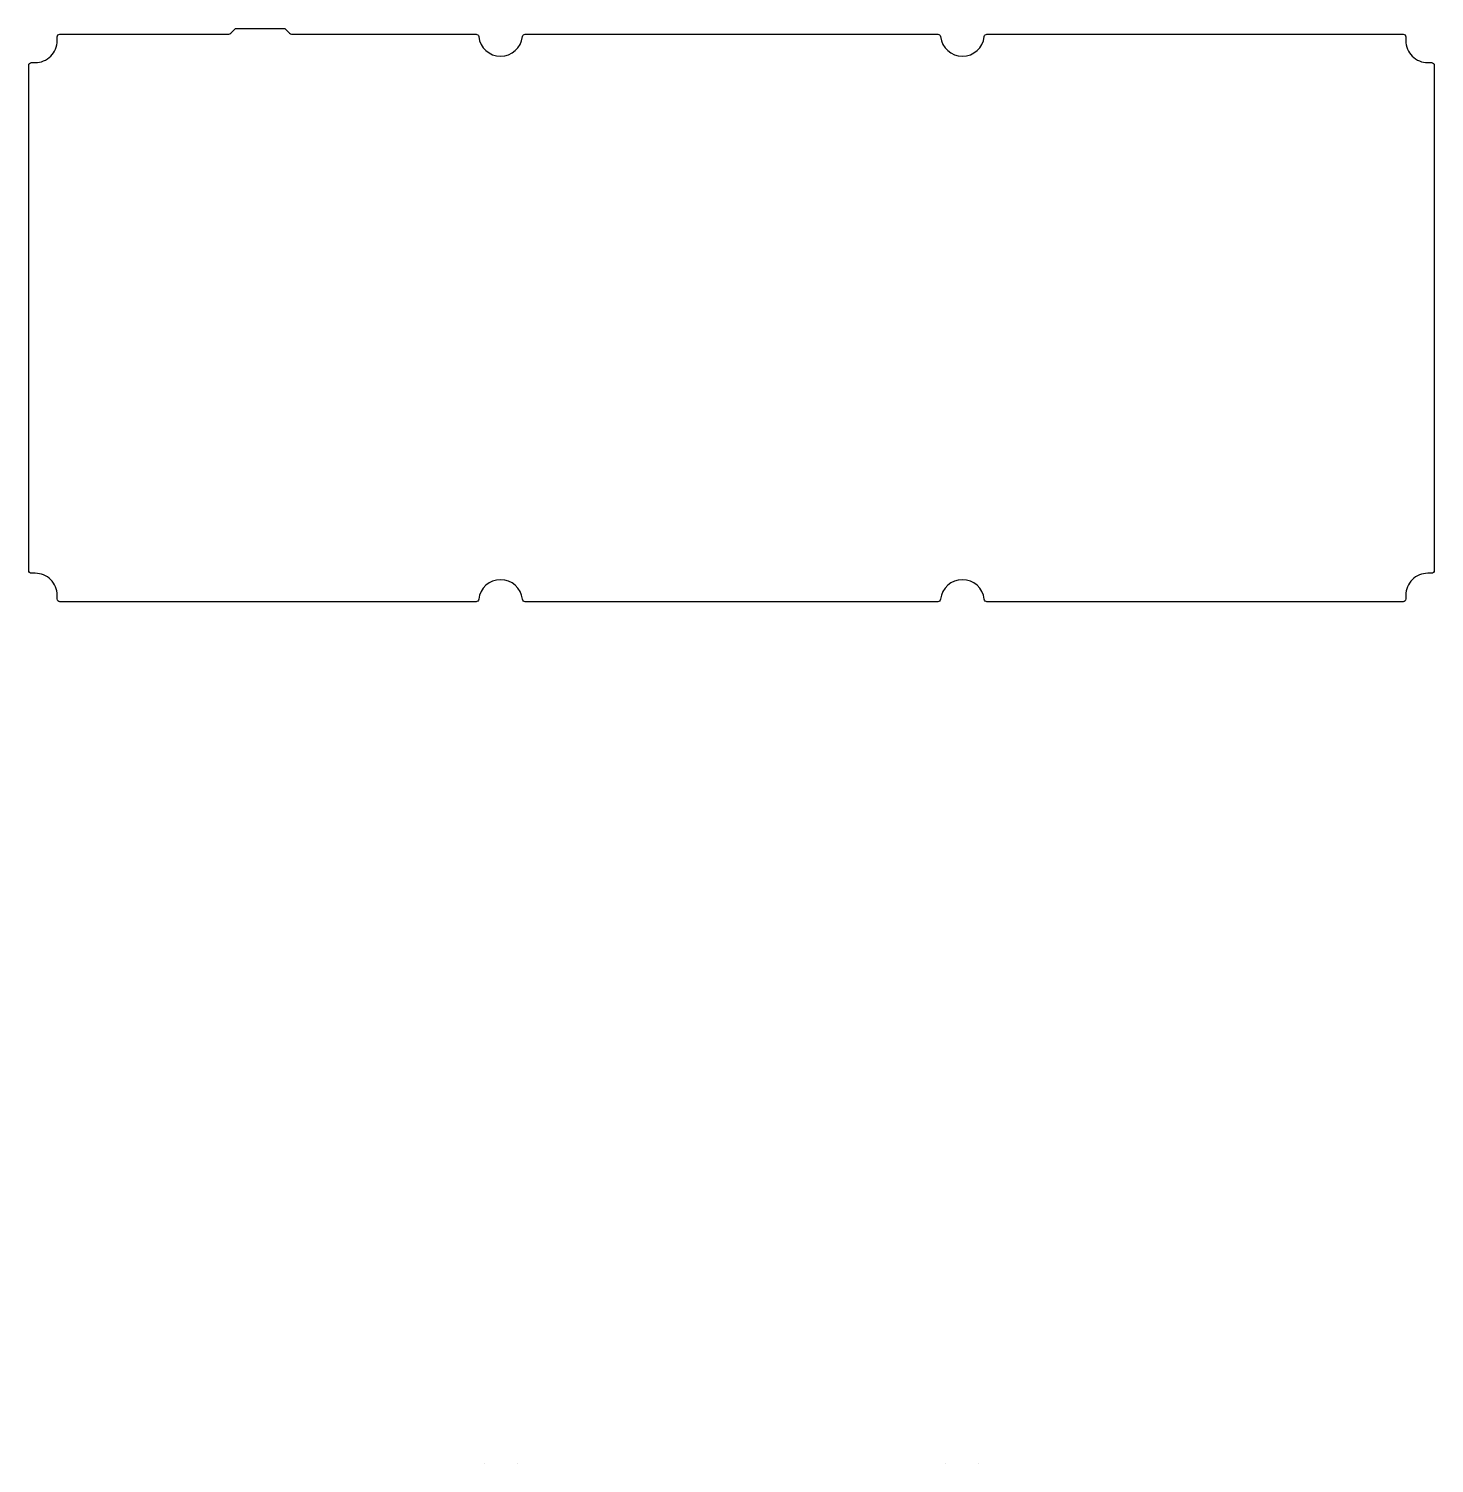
# Model space of a CAD drawing. Header units: millimetres. Extents: x 322 to 578, y -353 to -92.
import ezdxf

# ---------------------------------------------------------------- set-up
doc = ezdxf.new("R2010")
doc.units = ezdxf.units.MM
doc.layers.get('0').update_dxf_attribs({"linetype": 'CONTINUOUS'})

msp = doc.modelspace()

# ---------------------------------------------------------------- linework, layer by layer
for p, q in [((405, -353.37), (405, -353.37)), ((411, -353.37), (411, -353.37)), ((489, -353.37), (489, -353.37)), ((495, -353.37), (495, -353.37))]:
    msp.add_line(p, q)
msp.add_lwpolyline([(577.33, -98.55, -0.414214), (577.83, -99.05), (577.83, -190.95, -0.414214), (577.33, -191.45), (576.65, -191.45, 0.414214), (572.65, -195.45), (572.65, -196.13, -0.414214), (572.15, -196.63), (496.47, -196.63, -0.381966), (495.98, -196.18, 0.894427), (488.02, -196.18, -0.381966), (487.53, -196.63), (412.47, -196.63, -0.381966), (411.98, -196.18, 0.894427), (404.02, -196.18, -0.381966), (403.53, -196.63), (327.85, -196.63, -0.414214), (327.35, -196.13), (327.35, -195.45, 0.414214), (323.35, -191.45), (322.67, -191.45, -0.414214), (322.17, -190.95), (322.17, -99.05, -0.414214), (322.67, -98.55), (323.35, -98.55, 0.414214), (327.35, -94.55), (327.35, -93.87, -0.414214), (327.85, -93.37), (358.36, -93.37, 0.198912), (359.07, -93.08), (359.77, -92.37), (368.77, -92.37), (369.48, -93.08, 0.198912), (370.19, -93.37), (403.53, -93.37, -0.381966), (404.02, -93.82, 0.894427), (411.98, -93.82, -0.381966), (412.47, -93.37), (487.53, -93.37, -0.381966), (488.02, -93.82, 0.894427), (495.98, -93.82, -0.381966), (496.47, -93.37), (572.15, -93.37, -0.414214), (572.65, -93.87), (572.65, -94.55, 0.414214), (576.65, -98.55)], format="xyb", close=True)

doc.saveas('drawing.dxf')
